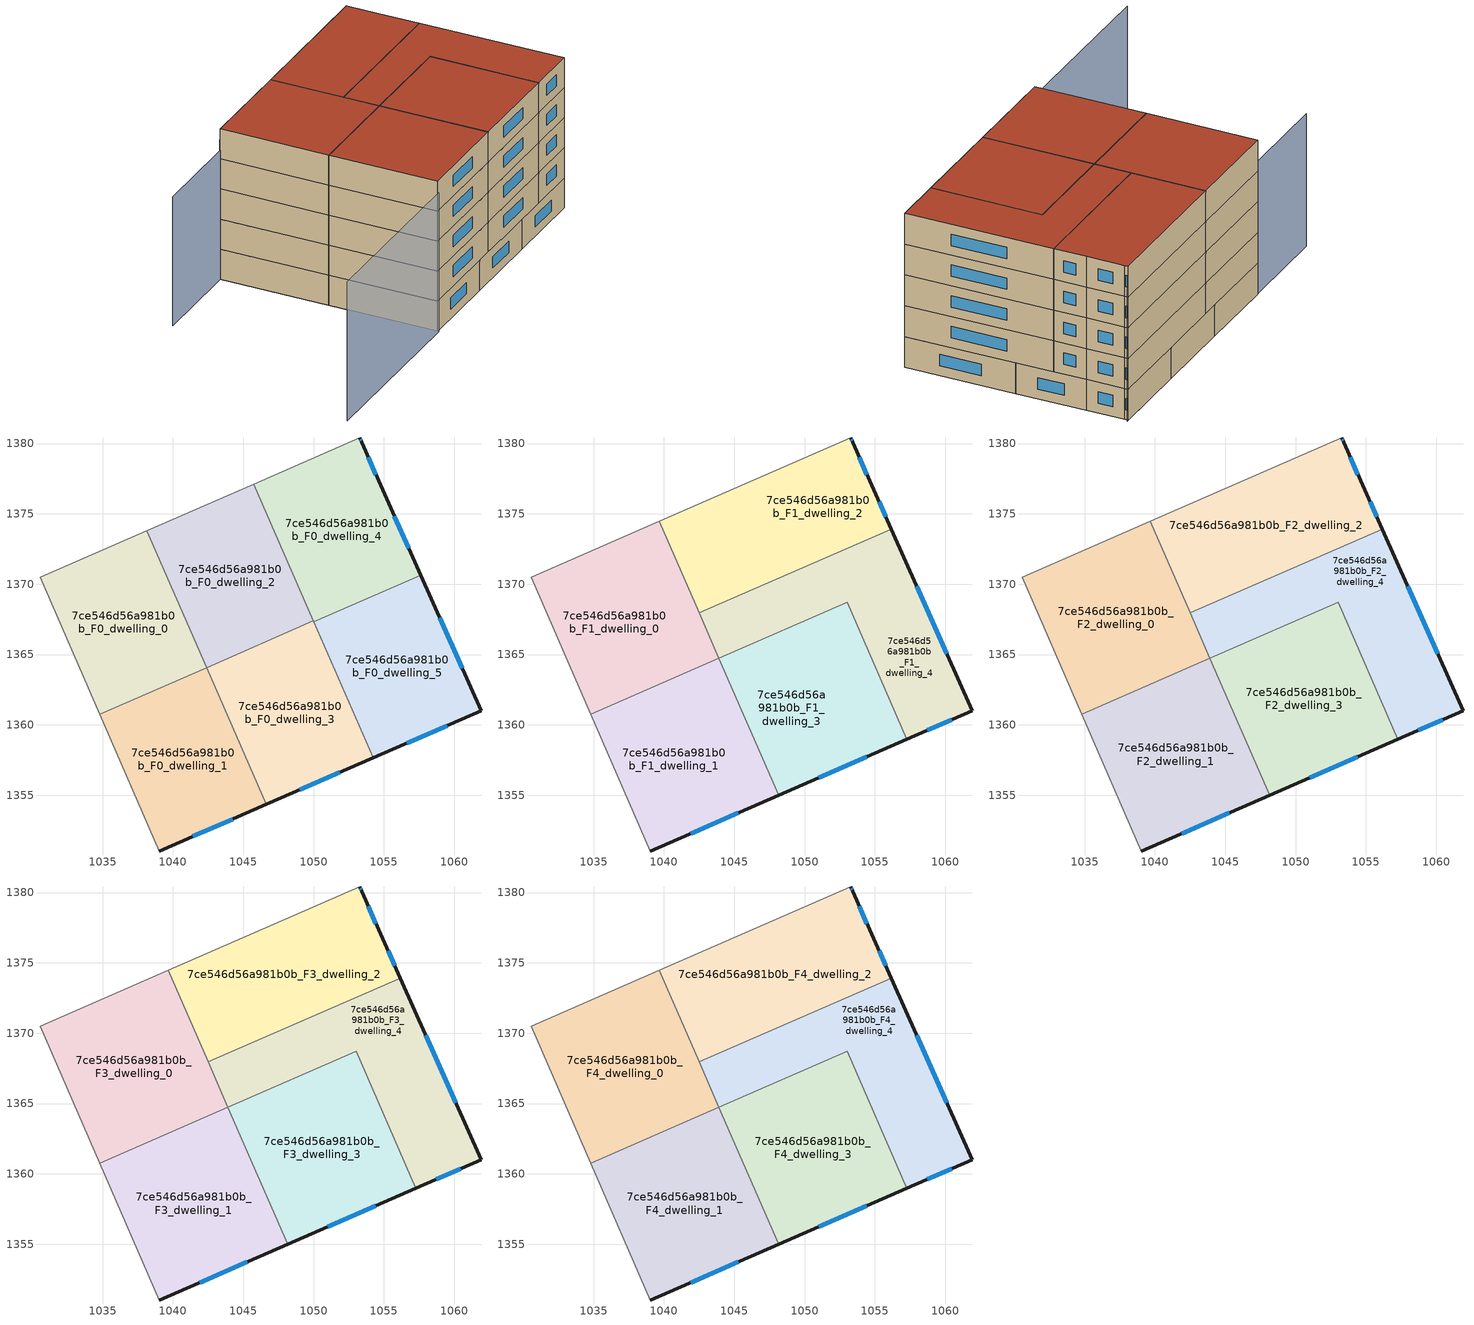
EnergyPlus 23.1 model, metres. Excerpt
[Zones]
7ce546d56a981b0b_F0_dwelling_0
 floor ground (EU_floor_Construction): 1038.15,1373.81 1042.39,1364.07 1034.8,1360.76 1030.55,1370.5 z0
 wall to 7ce546d56a981b0b_F0_dwelling_1 (EU_wall_Construction): 1034.8,1360.76 1042.39,1364.07 z0:3
 wall adiabatic (EU_wall_Construction): 1038.15,1373.81 1030.55,1370.5 1034.8,1360.76 z0:3
 wall to 7ce546d56a981b0b_F0_dwelling_2 (EU_wall_Construction): 1042.39,1364.07 1038.15,1373.81 z0:3
7ce546d56a981b0b_F0_dwelling_1
 floor ground (EU_floor_Construction): 1042.39,1364.07 1046.64,1354.34 1039.04,1351.03 1034.8,1360.76 z0
 wall outside (EU_wall_Construction): 1039.04,1351.03 1046.64,1354.34 z0:3
 wall adiabatic (EU_wall_Construction): 1034.8,1360.76 1039.04,1351.03 z0:3
 wall to 7ce546d56a981b0b_F0_dwelling_3 (EU_wall_Construction): 1046.64,1354.34 1042.39,1364.07 z0:3
 window (EU_Window_Construction): 1041.42,1352.07 1044.26,1353.3 z0.94:2.06
7ce546d56a981b0b_F0_dwelling_2
 floor ground (EU_floor_Construction): 1045.75,1377.12 1049.99,1367.39 1042.39,1364.08 1038.15,1373.81 z0
 wall to 7ce546d56a981b0b_F0_dwelling_3 (EU_wall_Construction): 1042.39,1364.08 1049.99,1367.39 z0:3
 wall adiabatic (EU_wall_Construction): 1045.75,1377.12 1038.15,1373.81 z0:3
 wall to 7ce546d56a981b0b_F0_dwelling_4 (EU_wall_Construction): 1049.99,1367.39 1045.75,1377.12 z0:3
7ce546d56a981b0b_F0_dwelling_3
 floor ground (EU_floor_Construction): 1049.99,1367.39 1054.23,1357.66 1046.64,1354.34 1042.39,1364.08 z0
 wall outside (EU_wall_Construction): 1046.64,1354.34 1054.23,1357.66 z0:3
 wall to 7ce546d56a981b0b_F0_dwelling_5 (EU_wall_Construction): 1054.23,1357.66 1050.01,1367.34 z0:3
 wall to 7ce546d56a981b0b_F0_dwelling_4 (EU_wall_Construction): 1050.01,1367.34 1049.99,1367.39 z0:3
 window (EU_Window_Construction): 1049.02,1355.38 1051.85,1356.62 z0.94:2.06
7ce546d56a981b0b_F0_dwelling_4
 floor ground (EU_floor_Construction): 1053.42,1380.09 1054.9,1376.73 1057.61,1370.65 1050.01,1367.34 1045.75,1377.12 1053.28,1380.4 z0
 wall outside (EU_wall_Construction): 1057.61,1370.65 1054.9,1376.73 1053.42,1380.09 1053.28,1380.4 z0:3
 wall to 7ce546d56a981b0b_F0_dwelling_5 (EU_wall_Construction): 1050.01,1367.34 1057.61,1370.65 z0:3
 wall adiabatic (EU_wall_Construction): 1053.28,1380.4 1045.75,1377.12 z0:3
 window (EU_Window_Construction): 1053.38,1380.19 1053.32,1380.3 / 1054.44,1377.78 1053.89,1379.04 / 1056.76,1372.56 1055.75,1374.83 z0.94:2.06
7ce546d56a981b0b_F0_dwelling_5
 floor ground (EU_floor_Construction): 1057.61,1370.65 1061.9,1361 1054.23,1357.66 1050.01,1367.34 z0
 wall outside (EU_wall_Construction): 1054.23,1357.66 1061.9,1361 1057.61,1370.65 z0:3
 window (EU_Window_Construction): 1060.56,1364.03 1058.95,1367.63 / 1056.64,1358.71 1059.5,1359.95 z0.94:2.06
7ce546d56a981b0b_F1_dwelling_0
 floor to 7ce546d56a981b0b_F0_dwelling_0 (EU_floor_Construction): 1038.15,1373.81 1042.39,1364.07 1034.8,1360.76 1030.55,1370.5 z3
 floor to 7ce546d56a981b0b_F0_dwelling_2 (EU_floor_Construction): 1039.67,1374.47 1043.91,1364.74 1042.39,1364.08 1038.15,1373.81 z3
 wall to 7ce546d56a981b0b_F1_dwelling_1 (EU_wall_Construction): 1034.8,1360.76 1043.91,1364.74 z3:6
 wall adiabatic (EU_wall_Construction): 1039.67,1374.47 1030.55,1370.5 1034.8,1360.76 z3:6
 wall to 7ce546d56a981b0b_F1_dwelling_2 (EU_wall_Construction): 1042.51,1367.96 1039.67,1374.47 z3:6
 wall to 7ce546d56a981b0b_F1_dwelling_4 (EU_wall_Construction): 1043.91,1364.74 1042.51,1367.96 z3:6
7ce546d56a981b0b_F1_dwelling_1
 floor to 7ce546d56a981b0b_F0_dwelling_1 (EU_floor_Construction): 1042.39,1364.07 1046.64,1354.34 1039.04,1351.03 1034.8,1360.76 z3
 floor to 7ce546d56a981b0b_F0_dwelling_3 (EU_floor_Construction): 1043.91,1364.74 1048.16,1355 1046.64,1354.34 1042.39,1364.07 z3
 wall outside (EU_wall_Construction): 1039.04,1351.03 1048.16,1355 z3:6
 wall adiabatic (EU_wall_Construction): 1034.8,1360.76 1039.04,1351.03 z3:6
 wall to 7ce546d56a981b0b_F1_dwelling_3 (EU_wall_Construction): 1048.16,1355 1043.91,1364.74 z3:6
 window (EU_Window_Construction): 1041.9,1352.27 1045.3,1353.76 z3.94:5.06
7ce546d56a981b0b_F1_dwelling_2
 floor to 7ce546d56a981b0b_F0_dwelling_4 (EU_floor_Construction): 1053.42,1380.09 1054.9,1376.73 1056.16,1373.91 1048.59,1370.61 1045.75,1377.12 1053.28,1380.4 z3
 floor to 7ce546d56a981b0b_F0_dwelling_2 (EU_floor_Construction): 1045.75,1377.12 1048.59,1370.61 1042.51,1367.96 1039.67,1374.47 z3
 wall outside (EU_wall_Construction): 1056.16,1373.91 1054.9,1376.73 1053.42,1380.09 1053.28,1380.4 z3:6
 wall to 7ce546d56a981b0b_F1_dwelling_4 (EU_wall_Construction): 1042.51,1367.96 1056.16,1373.91 z3:6
 wall adiabatic (EU_wall_Construction): 1053.28,1380.4 1039.67,1374.47 z3:6
 window (EU_Window_Construction): 1053.38,1380.19 1053.32,1380.3 / 1054.44,1377.78 1053.89,1379.04 / 1055.76,1374.79 1055.3,1375.85 z3.94:5.06
7ce546d56a981b0b_F1_dwelling_3
 floor to 7ce546d56a981b0b_F0_dwelling_3 (EU_floor_Construction): 1049.99,1367.39 1054.23,1357.66 1048.16,1355 1043.91,1364.74 z3
 floor to 7ce546d56a981b0b_F0_dwelling_5 (EU_floor_Construction): 1053.05,1368.67 1057.27,1358.98 1054.23,1357.66 1050.01,1367.34 z3
 floor to 7ce546d56a981b0b_F0_dwelling_4 (EU_floor_Construction): 1053.03,1368.71 1053.05,1368.67 1050.01,1367.34 1049.99,1367.39 z3
 wall outside (EU_wall_Construction): 1048.16,1355 1057.27,1358.98 z3:6
 wall to 7ce546d56a981b0b_F1_dwelling_4 (EU_wall_Construction): 1057.27,1358.98 1053.03,1368.71 1043.91,1364.74 z3:6
 window (EU_Window_Construction): 1051.01,1356.25 1054.41,1357.74 z3.94:5.06
7ce546d56a981b0b_F1_dwelling_4
 floor to 7ce546d56a981b0b_F0_dwelling_4 (EU_floor_Construction): 1056.16,1373.91 1057.61,1370.65 1053.05,1368.67 1053.03,1368.71 1049.99,1367.39 1048.59,1370.61 z3
 floor to 7ce546d56a981b0b_F0_dwelling_5 (EU_floor_Construction): 1057.61,1370.65 1061.9,1361 1057.27,1358.98 1053.05,1368.67 z3
 floor to 7ce546d56a981b0b_F0_dwelling_2 (EU_floor_Construction): 1048.59,1370.61 1049.99,1367.39 1043.91,1364.74 1042.51,1367.96 z3
 wall outside (EU_wall_Construction): 1057.27,1358.98 1061.9,1361 1056.16,1373.91 z3:6
 window (EU_Window_Construction): 1060.1,1365.05 1057.96,1369.86 / 1058.72,1359.62 1060.45,1360.37 z3.94:5.06
7ce546d56a981b0b_F2_dwelling_0
 floor to 7ce546d56a981b0b_F1_dwelling_0 (EU_floor_Construction): 1039.67,1374.47 1043.91,1364.74 1034.8,1360.76 1030.55,1370.5 z6
 wall to 7ce546d56a981b0b_F2_dwelling_1 (EU_wall_Construction): 1034.8,1360.76 1043.91,1364.74 z6:9
 wall adiabatic (EU_wall_Construction): 1039.67,1374.47 1030.55,1370.5 1034.8,1360.76 z6:9
 wall to 7ce546d56a981b0b_F2_dwelling_2 (EU_wall_Construction): 1042.51,1367.96 1039.67,1374.47 z6:9
 wall to 7ce546d56a981b0b_F2_dwelling_4 (EU_wall_Construction): 1043.91,1364.74 1042.51,1367.96 z6:9
7ce546d56a981b0b_F2_dwelling_1
 floor to 7ce546d56a981b0b_F1_dwelling_1 (EU_floor_Construction): 1043.91,1364.74 1048.16,1355 1039.04,1351.03 1034.8,1360.76 z6
 wall outside (EU_wall_Construction): 1039.04,1351.03 1048.16,1355 z6:9
 wall adiabatic (EU_wall_Construction): 1034.8,1360.76 1039.04,1351.03 z6:9
 wall to 7ce546d56a981b0b_F2_dwelling_3 (EU_wall_Construction): 1048.16,1355 1043.91,1364.74 z6:9
 window (EU_Window_Construction): 1041.9,1352.27 1045.3,1353.76 z6.94:8.06
7ce546d56a981b0b_F2_dwelling_2
 floor to 7ce546d56a981b0b_F1_dwelling_2 (EU_floor_Construction): 1053.42,1380.09 1054.9,1376.73 1056.16,1373.91 1042.51,1367.96 1039.67,1374.47 1053.28,1380.4 z6
 wall outside (EU_wall_Construction): 1056.16,1373.91 1054.9,1376.73 1053.42,1380.09 1053.28,1380.4 z6:9
 wall to 7ce546d56a981b0b_F2_dwelling_4 (EU_wall_Construction): 1042.51,1367.96 1056.16,1373.91 z6:9
 wall adiabatic (EU_wall_Construction): 1053.28,1380.4 1039.67,1374.47 z6:9
 window (EU_Window_Construction): 1053.38,1380.19 1053.32,1380.3 / 1054.44,1377.78 1053.89,1379.04 / 1055.76,1374.79 1055.3,1375.85 z6.94:8.06
7ce546d56a981b0b_F2_dwelling_3
 floor to 7ce546d56a981b0b_F1_dwelling_3 (EU_floor_Construction): 1053.03,1368.71 1057.27,1358.98 1048.16,1355 1043.91,1364.74 z6
 wall outside (EU_wall_Construction): 1048.16,1355 1057.27,1358.98 z6:9
 wall to 7ce546d56a981b0b_F2_dwelling_4 (EU_wall_Construction): 1057.27,1358.98 1053.03,1368.71 1043.91,1364.74 z6:9
 window (EU_Window_Construction): 1051.01,1356.25 1054.41,1357.74 z6.94:8.06
7ce546d56a981b0b_F2_dwelling_4
 floor to 7ce546d56a981b0b_F1_dwelling_4 (EU_floor_Construction): 1056.16,1373.91 1061.9,1361 1057.27,1358.98 1053.03,1368.71 1043.91,1364.74 1042.51,1367.96 z6
 wall outside (EU_wall_Construction): 1057.27,1358.98 1061.9,1361 1056.16,1373.91 z6:9
 window (EU_Window_Construction): 1060.1,1365.05 1057.96,1369.86 / 1058.72,1359.62 1060.45,1360.37 z6.94:8.06
7ce546d56a981b0b_F3_dwelling_0
 floor to 7ce546d56a981b0b_F2_dwelling_0 (EU_floor_Construction): 1039.67,1374.47 1043.91,1364.74 1034.8,1360.76 1030.55,1370.5 z9
 wall to 7ce546d56a981b0b_F3_dwelling_1 (EU_wall_Construction): 1034.8,1360.76 1043.91,1364.74 z9:12
 wall adiabatic (EU_wall_Construction): 1039.67,1374.47 1030.55,1370.5 1034.8,1360.76 z9:12
 wall to 7ce546d56a981b0b_F3_dwelling_2 (EU_wall_Construction): 1042.51,1367.96 1039.67,1374.47 z9:12
 wall to 7ce546d56a981b0b_F3_dwelling_4 (EU_wall_Construction): 1043.91,1364.74 1042.51,1367.96 z9:12
7ce546d56a981b0b_F3_dwelling_1
 floor to 7ce546d56a981b0b_F2_dwelling_1 (EU_floor_Construction): 1043.91,1364.74 1048.16,1355 1039.04,1351.03 1034.8,1360.76 z9
 wall outside (EU_wall_Construction): 1039.04,1351.03 1048.16,1355 z9:12
 wall adiabatic (EU_wall_Construction): 1034.8,1360.76 1039.04,1351.03 z9:12
 wall to 7ce546d56a981b0b_F3_dwelling_3 (EU_wall_Construction): 1048.16,1355 1043.91,1364.74 z9:12
 window (EU_Window_Construction): 1041.9,1352.27 1045.3,1353.76 z9.94:11.06
7ce546d56a981b0b_F3_dwelling_2
 floor to 7ce546d56a981b0b_F2_dwelling_2 (EU_floor_Construction): 1053.42,1380.09 1054.9,1376.73 1056.16,1373.91 1042.51,1367.96 1039.67,1374.47 1053.28,1380.4 z9
 wall outside (EU_wall_Construction): 1056.16,1373.91 1054.9,1376.73 1053.42,1380.09 1053.28,1380.4 z9:12
 wall to 7ce546d56a981b0b_F3_dwelling_4 (EU_wall_Construction): 1042.51,1367.96 1056.16,1373.91 z9:12
 wall adiabatic (EU_wall_Construction): 1053.28,1380.4 1039.67,1374.47 z9:12
 window (EU_Window_Construction): 1053.38,1380.19 1053.32,1380.3 / 1054.44,1377.78 1053.89,1379.04 / 1055.76,1374.79 1055.3,1375.85 z9.94:11.06
7ce546d56a981b0b_F3_dwelling_3
 floor to 7ce546d56a981b0b_F2_dwelling_3 (EU_floor_Construction): 1053.03,1368.71 1057.27,1358.98 1048.16,1355 1043.91,1364.74 z9
 wall outside (EU_wall_Construction): 1048.16,1355 1057.27,1358.98 z9:12
 wall to 7ce546d56a981b0b_F3_dwelling_4 (EU_wall_Construction): 1057.27,1358.98 1053.03,1368.71 1043.91,1364.74 z9:12
 window (EU_Window_Construction): 1051.01,1356.25 1054.41,1357.74 z9.94:11.06
7ce546d56a981b0b_F3_dwelling_4
 floor to 7ce546d56a981b0b_F2_dwelling_4 (EU_floor_Construction): 1056.16,1373.91 1061.9,1361 1057.27,1358.98 1053.03,1368.71 1043.91,1364.74 1042.51,1367.96 z9
 wall outside (EU_wall_Construction): 1057.27,1358.98 1061.9,1361 1056.16,1373.91 z9:12
 window (EU_Window_Construction): 1060.1,1365.05 1057.96,1369.86 / 1058.72,1359.62 1060.45,1360.37 z9.94:11.06
7ce546d56a981b0b_F4_dwelling_0
 floor to 7ce546d56a981b0b_F3_dwelling_0 (EU_floor_Construction): 1039.67,1374.47 1043.91,1364.74 1034.8,1360.76 1030.55,1370.5 z12
 wall to 7ce546d56a981b0b_F4_dwelling_1 (EU_wall_Construction): 1034.8,1360.76 1043.91,1364.74 z12:15
 wall adiabatic (EU_wall_Construction): 1039.67,1374.47 1030.55,1370.5 1034.8,1360.76 z12:15
 wall to 7ce546d56a981b0b_F4_dwelling_2 (EU_wall_Construction): 1042.51,1367.96 1039.67,1374.47 z12:15
 wall to 7ce546d56a981b0b_F4_dwelling_4 (EU_wall_Construction): 1043.91,1364.74 1042.51,1367.96 z12:15
 roof outside (EU_roof_Construction): 1043.91,1364.74 1039.67,1374.47 1030.55,1370.5 1034.8,1360.76 z15
7ce546d56a981b0b_F4_dwelling_1
 floor to 7ce546d56a981b0b_F3_dwelling_1 (EU_floor_Construction): 1043.91,1364.74 1048.16,1355 1039.04,1351.03 1034.8,1360.76 z12
 wall outside (EU_wall_Construction): 1039.04,1351.03 1048.16,1355 z12:15
 wall adiabatic (EU_wall_Construction): 1034.8,1360.76 1039.04,1351.03 z12:15
 wall to 7ce546d56a981b0b_F4_dwelling_3 (EU_wall_Construction): 1048.16,1355 1043.91,1364.74 z12:15
 window (EU_Window_Construction): 1041.9,1352.27 1045.3,1353.76 z12.94:14.06
 roof outside (EU_roof_Construction): 1048.16,1355 1043.91,1364.74 1034.8,1360.76 1039.04,1351.03 z15
7ce546d56a981b0b_F4_dwelling_2
 floor to 7ce546d56a981b0b_F3_dwelling_2 (EU_floor_Construction): 1053.42,1380.09 1054.9,1376.73 1056.16,1373.91 1042.51,1367.96 1039.67,1374.47 1053.28,1380.4 z12
 wall outside (EU_wall_Construction): 1056.16,1373.91 1054.9,1376.73 1053.42,1380.09 1053.28,1380.4 z12:15
 wall to 7ce546d56a981b0b_F4_dwelling_4 (EU_wall_Construction): 1042.51,1367.96 1056.16,1373.91 z12:15
 wall adiabatic (EU_wall_Construction): 1053.28,1380.4 1039.67,1374.47 z12:15
 window (EU_Window_Construction): 1053.38,1380.19 1053.32,1380.3 / 1054.44,1377.78 1053.89,1379.04 / 1055.76,1374.79 1055.3,1375.85 z12.94:14.06
 roof outside (EU_roof_Construction): 1056.16,1373.91 1054.9,1376.73 1053.42,1380.09 1053.28,1380.4 1039.67,1374.47 1042.51,1367.96 z15
7ce546d56a981b0b_F4_dwelling_3
 floor to 7ce546d56a981b0b_F3_dwelling_3 (EU_floor_Construction): 1053.03,1368.71 1057.27,1358.98 1048.16,1355 1043.91,1364.74 z12
 wall outside (EU_wall_Construction): 1048.16,1355 1057.27,1358.98 z12:15
 wall to 7ce546d56a981b0b_F4_dwelling_4 (EU_wall_Construction): 1057.27,1358.98 1053.03,1368.71 1043.91,1364.74 z12:15
 window (EU_Window_Construction): 1051.01,1356.25 1054.41,1357.74 z12.94:14.06
 roof outside (EU_roof_Construction): 1057.27,1358.98 1053.03,1368.71 1043.91,1364.74 1048.16,1355 z15
7ce546d56a981b0b_F4_dwelling_4
 floor to 7ce546d56a981b0b_F3_dwelling_4 (EU_floor_Construction): 1056.16,1373.91 1061.9,1361 1057.27,1358.98 1053.03,1368.71 1043.91,1364.74 1042.51,1367.96 z12
 wall outside (EU_wall_Construction): 1057.27,1358.98 1061.9,1361 1056.16,1373.91 z12:15
 window (EU_Window_Construction): 1060.1,1365.05 1057.96,1369.86 / 1058.72,1359.62 1060.45,1360.37 z12.94:14.06
 roof outside (EU_roof_Construction): 1061.9,1361 1056.16,1373.91 1042.51,1367.96 1043.91,1364.74 1053.03,1368.71 1057.27,1358.98 z15
shading: 1030.55,1370.5 1039.1,1350.9 / 1039.1,1350.9 1022.61,1343.71 z0:13.9; 1053.43,1380.47 1021.94,1366.69 z0:12.9
[Building]
EU S2 Campaign: North Axis=0; Terrain=City; Solar Distribution=FullExterior
[Site:Location]
Vienna: Latitude=48; Longitude=16.5; Time Zone=1; Elevation=183
[SizingPeriod:WeatherFileDays]
AnnualSizingPeriod: Begin Month=1; Begin Day of Month=1; End Month=12; End Day of Month=31; Day of Week for Start Day=Monday; Use Weather File Daylight Saving Period=No; Use Weather File Rain and Snow Indicators=No
[MATERIAL]
EU_InternalMass_Material: Roughness=MediumRough; Thickness=0.1; Conductivity=1; Density=1800; Specific Heat=900; Thermal Absorptance=0.9; Solar Absorptance=0.7; Visible Absorptance=0.7
[MATERIAL:NOMASS] Roughness=MediumRough; Thermal Absorptance=0.9; Solar Absorptance=0.7; Visible Absorptance=0.7
Name | Thermal Resistance
EU_wall_NoMass | 0.914258
EU_roof_NoMass | 0.954009
EU_floor_NoMass | 1.09711
[WINDOWMATERIAL:SIMPLEGLAZINGSYSTEM]
EU_Window_SimpleGlazing: UFactor=2.09642; Solar Heat Gain Coefficient=0.65; Visible Transmittance=0.65
[CONSTRUCTION]
EU_wall_Construction: EU_wall_NoMass
EU_roof_Construction: EU_roof_NoMass
EU_floor_Construction: EU_floor_NoMass
EU_Window_Construction: EU_Window_SimpleGlazing
EU_InternalMass_Construction: EU_InternalMass_Material
[ZONE] Type=1; Multiplier=1; Ceiling Height=autocalculate; Floor Area=autocalculate; Part of Total Floor Area=Yes
Name | Volume
7ce546d56a981b0b_F0_dwelling_0 | 264.001
7ce546d56a981b0b_F1_dwelling_0; 7ce546d56a981b0b_F2_dwelling_0; 7ce546d56a981b0b_F3_dwelling_0; 7ce546d56a981b0b_F4_dwelling_0 | 316.789
7ce546d56a981b0b_F0_dwelling_1 | 263.98
7ce546d56a981b0b_F1_dwelling_1; 7ce546d56a981b0b_F2_dwelling_1; 7ce546d56a981b0b_F3_dwelling_1; 7ce546d56a981b0b_F4_dwelling_1 | 316.759
7ce546d56a981b0b_F0_dwelling_2 | 263.966
7ce546d56a981b0b_F1_dwelling_2; 7ce546d56a981b0b_F2_dwelling_2; 7ce546d56a981b0b_F3_dwelling_2; 7ce546d56a981b0b_F4_dwelling_2 | 316.786
7ce546d56a981b0b_F0_dwelling_3 | 263.972
7ce546d56a981b0b_F1_dwelling_3; 7ce546d56a981b0b_F2_dwelling_3; 7ce546d56a981b0b_F3_dwelling_3; 7ce546d56a981b0b_F4_dwelling_3 | 316.764
7ce546d56a981b0b_F0_dwelling_4 | 263.968
7ce546d56a981b0b_F1_dwelling_4; 7ce546d56a981b0b_F2_dwelling_4; 7ce546d56a981b0b_F3_dwelling_4; 7ce546d56a981b0b_F4_dwelling_4 | 316.805
7ce546d56a981b0b_F0_dwelling_5 | 263.984
[INTERNALMASS] Construction=EU_InternalMass_Construction
Name | Zone or ZoneList | Surface Area
7ce546d56a981b0b_F0_dwelling_0_EU_InternalMass | 7ce546d56a981b0b_F0_dwelling_0 | 87.9994
7ce546d56a981b0b_F0_dwelling_1_EU_InternalMass | 7ce546d56a981b0b_F0_dwelling_1 | 87.9925
7ce546d56a981b0b_F0_dwelling_2_EU_InternalMass | 7ce546d56a981b0b_F0_dwelling_2 | 87.9874
7ce546d56a981b0b_F0_dwelling_3_EU_InternalMass | 7ce546d56a981b0b_F0_dwelling_3 | 87.9886
7ce546d56a981b0b_F0_dwelling_4_EU_InternalMass | 7ce546d56a981b0b_F0_dwelling_4 | 87.9891
7ce546d56a981b0b_F0_dwelling_5_EU_InternalMass | 7ce546d56a981b0b_F0_dwelling_5 | 87.9939
7ce546d56a981b0b_F1_dwelling_0_EU_InternalMass | 7ce546d56a981b0b_F1_dwelling_0 | 105.596
7ce546d56a981b0b_F1_dwelling_1_EU_InternalMass | 7ce546d56a981b0b_F1_dwelling_1 | 105.586
7ce546d56a981b0b_F1_dwelling_2_EU_InternalMass | 7ce546d56a981b0b_F1_dwelling_2 | 105.599
7ce546d56a981b0b_F1_dwelling_3_EU_InternalMass | 7ce546d56a981b0b_F1_dwelling_3 | 105.588
7ce546d56a981b0b_F1_dwelling_4_EU_InternalMass | 7ce546d56a981b0b_F1_dwelling_4 | 105.602
7ce546d56a981b0b_F2_dwelling_0_EU_InternalMass | 7ce546d56a981b0b_F2_dwelling_0 | 105.596
7ce546d56a981b0b_F2_dwelling_1_EU_InternalMass | 7ce546d56a981b0b_F2_dwelling_1 | 105.586
7ce546d56a981b0b_F2_dwelling_2_EU_InternalMass | 7ce546d56a981b0b_F2_dwelling_2 | 105.599
7ce546d56a981b0b_F2_dwelling_3_EU_InternalMass | 7ce546d56a981b0b_F2_dwelling_3 | 105.588
7ce546d56a981b0b_F2_dwelling_4_EU_InternalMass | 7ce546d56a981b0b_F2_dwelling_4 | 105.602
7ce546d56a981b0b_F3_dwelling_0_EU_InternalMass | 7ce546d56a981b0b_F3_dwelling_0 | 105.596
7ce546d56a981b0b_F3_dwelling_1_EU_InternalMass | 7ce546d56a981b0b_F3_dwelling_1 | 105.586
7ce546d56a981b0b_F3_dwelling_2_EU_InternalMass | 7ce546d56a981b0b_F3_dwelling_2 | 105.599
7ce546d56a981b0b_F3_dwelling_3_EU_InternalMass | 7ce546d56a981b0b_F3_dwelling_3 | 105.588
7ce546d56a981b0b_F3_dwelling_4_EU_InternalMass | 7ce546d56a981b0b_F3_dwelling_4 | 105.602
7ce546d56a981b0b_F4_dwelling_0_EU_InternalMass | 7ce546d56a981b0b_F4_dwelling_0 | 105.596
7ce546d56a981b0b_F4_dwelling_1_EU_InternalMass | 7ce546d56a981b0b_F4_dwelling_1 | 105.586
7ce546d56a981b0b_F4_dwelling_2_EU_InternalMass | 7ce546d56a981b0b_F4_dwelling_2 | 105.599
7ce546d56a981b0b_F4_dwelling_3_EU_InternalMass | 7ce546d56a981b0b_F4_dwelling_3 | 105.588
7ce546d56a981b0b_F4_dwelling_4_EU_InternalMass | 7ce546d56a981b0b_F4_dwelling_4 | 105.602
[OTHEREQUIPMENT] Fuel Type=Electricity; Design Level Calculation Method=Watts/Area; Power per Zone Floor Area=1; Fraction Latent=0; Fraction Radiant=0; Fraction Lost=0; Carbon Dioxide Generation Rate=0; EndUse Subcategory=EU_Step8_InternalGains
Name | Zone or ZoneList or Space or SpaceList | Schedule
EU_Step8_InternalGain_7ce546d56a981b0b_F0_dwelling_0_f000 | 7ce546d56a981b0b_F0_dwelling_0 | EU_Step8_GainSchedule_7ce546d56a981b0b_F0_dwelling_0_f000
EU_Step8_InternalGain_7ce546d56a981b0b_F0_dwelling_1_f000 | 7ce546d56a981b0b_F0_dwelling_1 | EU_Step8_GainSchedule_7ce546d56a981b0b_F0_dwelling_1_f000
EU_Step8_InternalGain_7ce546d56a981b0b_F0_dwelling_2_f000 | 7ce546d56a981b0b_F0_dwelling_2 | EU_Step8_GainSchedule_7ce546d56a981b0b_F0_dwelling_2_f000
EU_Step8_InternalGain_7ce546d56a981b0b_F0_dwelling_3_f000 | 7ce546d56a981b0b_F0_dwelling_3 | EU_Step8_GainSchedule_7ce546d56a981b0b_F0_dwelling_3_f000
EU_Step8_InternalGain_7ce546d56a981b0b_F0_dwelling_4_f000 | 7ce546d56a981b0b_F0_dwelling_4 | EU_Step8_GainSchedule_7ce546d56a981b0b_F0_dwelling_4_f000
EU_Step8_InternalGain_7ce546d56a981b0b_F0_dwelling_5_f000 | 7ce546d56a981b0b_F0_dwelling_5 | EU_Step8_GainSchedule_7ce546d56a981b0b_F0_dwelling_5_f000
EU_Step8_InternalGain_7ce546d56a981b0b_F1_dwelling_0_f000 | 7ce546d56a981b0b_F1_dwelling_0 | EU_Step8_GainSchedule_7ce546d56a981b0b_F1_dwelling_0_f000
EU_Step8_InternalGain_7ce546d56a981b0b_F1_dwelling_1_f000 | 7ce546d56a981b0b_F1_dwelling_1 | EU_Step8_GainSchedule_7ce546d56a981b0b_F1_dwelling_1_f000
EU_Step8_InternalGain_7ce546d56a981b0b_F1_dwelling_2_f000 | 7ce546d56a981b0b_F1_dwelling_2 | EU_Step8_GainSchedule_7ce546d56a981b0b_F1_dwelling_2_f000
EU_Step8_InternalGain_7ce546d56a981b0b_F1_dwelling_3_f000 | 7ce546d56a981b0b_F1_dwelling_3 | EU_Step8_GainSchedule_7ce546d56a981b0b_F1_dwelling_3_f000
EU_Step8_InternalGain_7ce546d56a981b0b_F1_dwelling_4_f000 | 7ce546d56a981b0b_F1_dwelling_4 | EU_Step8_GainSchedule_7ce546d56a981b0b_F1_dwelling_4_f000
EU_Step8_InternalGain_7ce546d56a981b0b_F2_dwelling_0_f000 | 7ce546d56a981b0b_F2_dwelling_0 | EU_Step8_GainSchedule_7ce546d56a981b0b_F2_dwelling_0_f000
EU_Step8_InternalGain_7ce546d56a981b0b_F2_dwelling_1_f000 | 7ce546d56a981b0b_F2_dwelling_1 | EU_Step8_GainSchedule_7ce546d56a981b0b_F2_dwelling_1_f000
EU_Step8_InternalGain_7ce546d56a981b0b_F2_dwelling_2_f000 | 7ce546d56a981b0b_F2_dwelling_2 | EU_Step8_GainSchedule_7ce546d56a981b0b_F2_dwelling_2_f000
EU_Step8_InternalGain_7ce546d56a981b0b_F2_dwelling_3_f000 | 7ce546d56a981b0b_F2_dwelling_3 | EU_Step8_GainSchedule_7ce546d56a981b0b_F2_dwelling_3_f000
EU_Step8_InternalGain_7ce546d56a981b0b_F2_dwelling_4_f000 | 7ce546d56a981b0b_F2_dwelling_4 | EU_Step8_GainSchedule_7ce546d56a981b0b_F2_dwelling_4_f000
EU_Step8_InternalGain_7ce546d56a981b0b_F3_dwelling_0_f000 | 7ce546d56a981b0b_F3_dwelling_0 | EU_Step8_GainSchedule_7ce546d56a981b0b_F3_dwelling_0_f000
EU_Step8_InternalGain_7ce546d56a981b0b_F3_dwelling_1_f000 | 7ce546d56a981b0b_F3_dwelling_1 | EU_Step8_GainSchedule_7ce546d56a981b0b_F3_dwelling_1_f000
EU_Step8_InternalGain_7ce546d56a981b0b_F3_dwelling_2_f000 | 7ce546d56a981b0b_F3_dwelling_2 | EU_Step8_GainSchedule_7ce546d56a981b0b_F3_dwelling_2_f000
EU_Step8_InternalGain_7ce546d56a981b0b_F3_dwelling_3_f000 | 7ce546d56a981b0b_F3_dwelling_3 | EU_Step8_GainSchedule_7ce546d56a981b0b_F3_dwelling_3_f000
EU_Step8_InternalGain_7ce546d56a981b0b_F3_dwelling_4_f000 | 7ce546d56a981b0b_F3_dwelling_4 | EU_Step8_GainSchedule_7ce546d56a981b0b_F3_dwelling_4_f000
EU_Step8_InternalGain_7ce546d56a981b0b_F4_dwelling_0_f000 | 7ce546d56a981b0b_F4_dwelling_0 | EU_Step8_GainSchedule_7ce546d56a981b0b_F4_dwelling_0_f000
EU_Step8_InternalGain_7ce546d56a981b0b_F4_dwelling_1_f000 | 7ce546d56a981b0b_F4_dwelling_1 | EU_Step8_GainSchedule_7ce546d56a981b0b_F4_dwelling_1_f000
EU_Step8_InternalGain_7ce546d56a981b0b_F4_dwelling_2_f000 | 7ce546d56a981b0b_F4_dwelling_2 | EU_Step8_GainSchedule_7ce546d56a981b0b_F4_dwelling_2_f000
EU_Step8_InternalGain_7ce546d56a981b0b_F4_dwelling_3_f000 | 7ce546d56a981b0b_F4_dwelling_3 | EU_Step8_GainSchedule_7ce546d56a981b0b_F4_dwelling_3_f000
EU_Step8_InternalGain_7ce546d56a981b0b_F4_dwelling_4_f000 | 7ce546d56a981b0b_F4_dwelling_4 | EU_Step8_GainSchedule_7ce546d56a981b0b_F4_dwelling_4_f000
[ZONEVENTILATION:DESIGNFLOWRATE] Schedule=EU_AlwaysOn; Design Flow Rate Calculation Method=AirChanges/Hour; Air Changes per Hour=0.546891; Ventilation Type=Natural; Fan Pressure Rise=0; Fan Total Efficiency=1; Constant Term Coefficient=1; Temperature Term Coefficient=0; Velocity Term Coefficient=0; Velocity Squared Term Coefficient=0; Minimum Indoor Temperature=-100; Maximum Indoor Temperature=100; Delta Temperature=-100; Minimum Outdoor Temperature=-100; Maximum Outdoor Temperature=100; Maximum Wind Speed=40
Name | Zone or ZoneList or Space or SpaceList
EU_ConstantAir_7ce546d56a981b0b_F0_dwelling_0 | 7ce546d56a981b0b_F0_dwelling_0
EU_ConstantAir_7ce546d56a981b0b_F0_dwelling_1 | 7ce546d56a981b0b_F0_dwelling_1
EU_ConstantAir_7ce546d56a981b0b_F0_dwelling_2 | 7ce546d56a981b0b_F0_dwelling_2
EU_ConstantAir_7ce546d56a981b0b_F0_dwelling_3 | 7ce546d56a981b0b_F0_dwelling_3
EU_ConstantAir_7ce546d56a981b0b_F0_dwelling_4 | 7ce546d56a981b0b_F0_dwelling_4
EU_ConstantAir_7ce546d56a981b0b_F0_dwelling_5 | 7ce546d56a981b0b_F0_dwelling_5
EU_ConstantAir_7ce546d56a981b0b_F1_dwelling_0 | 7ce546d56a981b0b_F1_dwelling_0
EU_ConstantAir_7ce546d56a981b0b_F1_dwelling_1 | 7ce546d56a981b0b_F1_dwelling_1
EU_ConstantAir_7ce546d56a981b0b_F1_dwelling_2 | 7ce546d56a981b0b_F1_dwelling_2
EU_ConstantAir_7ce546d56a981b0b_F1_dwelling_3 | 7ce546d56a981b0b_F1_dwelling_3
EU_ConstantAir_7ce546d56a981b0b_F1_dwelling_4 | 7ce546d56a981b0b_F1_dwelling_4
EU_ConstantAir_7ce546d56a981b0b_F2_dwelling_0 | 7ce546d56a981b0b_F2_dwelling_0
EU_ConstantAir_7ce546d56a981b0b_F2_dwelling_1 | 7ce546d56a981b0b_F2_dwelling_1
EU_ConstantAir_7ce546d56a981b0b_F2_dwelling_2 | 7ce546d56a981b0b_F2_dwelling_2
EU_ConstantAir_7ce546d56a981b0b_F2_dwelling_3 | 7ce546d56a981b0b_F2_dwelling_3
EU_ConstantAir_7ce546d56a981b0b_F2_dwelling_4 | 7ce546d56a981b0b_F2_dwelling_4
EU_ConstantAir_7ce546d56a981b0b_F3_dwelling_0 | 7ce546d56a981b0b_F3_dwelling_0
EU_ConstantAir_7ce546d56a981b0b_F3_dwelling_1 | 7ce546d56a981b0b_F3_dwelling_1
EU_ConstantAir_7ce546d56a981b0b_F3_dwelling_2 | 7ce546d56a981b0b_F3_dwelling_2
EU_ConstantAir_7ce546d56a981b0b_F3_dwelling_3 | 7ce546d56a981b0b_F3_dwelling_3
EU_ConstantAir_7ce546d56a981b0b_F3_dwelling_4 | 7ce546d56a981b0b_F3_dwelling_4
EU_ConstantAir_7ce546d56a981b0b_F4_dwelling_0 | 7ce546d56a981b0b_F4_dwelling_0
EU_ConstantAir_7ce546d56a981b0b_F4_dwelling_1 | 7ce546d56a981b0b_F4_dwelling_1
EU_ConstantAir_7ce546d56a981b0b_F4_dwelling_2 | 7ce546d56a981b0b_F4_dwelling_2
EU_ConstantAir_7ce546d56a981b0b_F4_dwelling_3 | 7ce546d56a981b0b_F4_dwelling_3
EU_ConstantAir_7ce546d56a981b0b_F4_dwelling_4 | 7ce546d56a981b0b_F4_dwelling_4
[HVACTEMPLATE:THERMOSTAT] Constant Heating Setpoint=20; Constant Cooling Setpoint=50
EU_HeatOnly_7ce546d56a981b0b_F0_dwelling_0; EU_HeatOnly_7ce546d56a981b0b_F0_dwelling_1; EU_HeatOnly_7ce546d56a981b0b_F0_dwelling_2; EU_HeatOnly_7ce546d56a981b0b_F0_dwelling_3; EU_HeatOnly_7ce546d56a981b0b_F0_dwelling_4; EU_HeatOnly_7ce546d56a981b0b_F0_dwelling_5; EU_HeatOnly_7ce546d56a981b0b_F1_dwelling_0; EU_HeatOnly_7ce546d56a981b0b_F1_dwelling_1; EU_HeatOnly_7ce546d56a981b0b_F1_dwelling_2; EU_HeatOnly_7ce546d56a981b0b_F1_dwelling_3; EU_HeatOnly_7ce546d56a981b0b_F1_dwelling_4; EU_HeatOnly_7ce546d56a981b0b_F2_dwelling_0; EU_HeatOnly_7ce546d56a981b0b_F2_dwelling_1; EU_HeatOnly_7ce546d56a981b0b_F2_dwelling_2; EU_HeatOnly_7ce546d56a981b0b_F2_dwelling_3; EU_HeatOnly_7ce546d56a981b0b_F2_dwelling_4; EU_HeatOnly_7ce546d56a981b0b_F3_dwelling_0; EU_HeatOnly_7ce546d56a981b0b_F3_dwelling_1; EU_HeatOnly_7ce546d56a981b0b_F3_dwelling_2; EU_HeatOnly_7ce546d56a981b0b_F3_dwelling_3; EU_HeatOnly_7ce546d56a981b0b_F3_dwelling_4; EU_HeatOnly_7ce546d56a981b0b_F4_dwelling_0; EU_HeatOnly_7ce546d56a981b0b_F4_dwelling_1; EU_HeatOnly_7ce546d56a981b0b_F4_dwelling_2; EU_HeatOnly_7ce546d56a981b0b_F4_dwelling_3; EU_HeatOnly_7ce546d56a981b0b_F4_dwelling_4
[HVACTEMPLATE:ZONE:IDEALLOADSAIRSYSTEM] System Availability Schedule=EU_AlwaysOn; Maximum Heating Supply Air Temperature=50; Minimum Cooling Supply Air Temperature=13; Maximum Heating Supply Air Humidity Ratio=0.0156; Minimum Cooling Supply Air Humidity Ratio=0.0077; Heating Limit=NoLimit; Cooling Limit=NoLimit; Heating Availability Schedule=EU_AlwaysOn; Cooling Availability Schedule=EU_CoolingOff; Dehumidification Control Type=ConstantSensibleHeatRatio; Cooling Sensible Heat Ratio=0.7; Dehumidification Setpoint=60; Humidification Control Type=None; Humidification Setpoint=30; Outdoor Air Method=None; Outdoor Air Flow Rate per Person=0.00944; Outdoor Air Flow Rate per Zone Floor Area=0; Outdoor Air Flow Rate per Zone=0; Demand Controlled Ventilation Type=None; Outdoor Air Economizer Type=NoEconomizer; Heat Recovery Type=None; Sensible Heat Recovery Effectiveness=0.7; Latent Heat Recovery Effectiveness=0.65
Name | Template Thermostat
7ce546d56a981b0b_F0_dwelling_0 | EU_HeatOnly_7ce546d56a981b0b_F0_dwelling_0
7ce546d56a981b0b_F0_dwelling_1 | EU_HeatOnly_7ce546d56a981b0b_F0_dwelling_1
7ce546d56a981b0b_F0_dwelling_2 | EU_HeatOnly_7ce546d56a981b0b_F0_dwelling_2
7ce546d56a981b0b_F0_dwelling_3 | EU_HeatOnly_7ce546d56a981b0b_F0_dwelling_3
7ce546d56a981b0b_F0_dwelling_4 | EU_HeatOnly_7ce546d56a981b0b_F0_dwelling_4
7ce546d56a981b0b_F0_dwelling_5 | EU_HeatOnly_7ce546d56a981b0b_F0_dwelling_5
7ce546d56a981b0b_F1_dwelling_0 | EU_HeatOnly_7ce546d56a981b0b_F1_dwelling_0
7ce546d56a981b0b_F1_dwelling_1 | EU_HeatOnly_7ce546d56a981b0b_F1_dwelling_1
7ce546d56a981b0b_F1_dwelling_2 | EU_HeatOnly_7ce546d56a981b0b_F1_dwelling_2
7ce546d56a981b0b_F1_dwelling_3 | EU_HeatOnly_7ce546d56a981b0b_F1_dwelling_3
7ce546d56a981b0b_F1_dwelling_4 | EU_HeatOnly_7ce546d56a981b0b_F1_dwelling_4
7ce546d56a981b0b_F2_dwelling_0 | EU_HeatOnly_7ce546d56a981b0b_F2_dwelling_0
7ce546d56a981b0b_F2_dwelling_1 | EU_HeatOnly_7ce546d56a981b0b_F2_dwelling_1
7ce546d56a981b0b_F2_dwelling_2 | EU_HeatOnly_7ce546d56a981b0b_F2_dwelling_2
7ce546d56a981b0b_F2_dwelling_3 | EU_HeatOnly_7ce546d56a981b0b_F2_dwelling_3
7ce546d56a981b0b_F2_dwelling_4 | EU_HeatOnly_7ce546d56a981b0b_F2_dwelling_4
7ce546d56a981b0b_F3_dwelling_0 | EU_HeatOnly_7ce546d56a981b0b_F3_dwelling_0
7ce546d56a981b0b_F3_dwelling_1 | EU_HeatOnly_7ce546d56a981b0b_F3_dwelling_1
7ce546d56a981b0b_F3_dwelling_2 | EU_HeatOnly_7ce546d56a981b0b_F3_dwelling_2
7ce546d56a981b0b_F3_dwelling_3 | EU_HeatOnly_7ce546d56a981b0b_F3_dwelling_3
7ce546d56a981b0b_F3_dwelling_4 | EU_HeatOnly_7ce546d56a981b0b_F3_dwelling_4
7ce546d56a981b0b_F4_dwelling_0 | EU_HeatOnly_7ce546d56a981b0b_F4_dwelling_0
7ce546d56a981b0b_F4_dwelling_1 | EU_HeatOnly_7ce546d56a981b0b_F4_dwelling_1
7ce546d56a981b0b_F4_dwelling_2 | EU_HeatOnly_7ce546d56a981b0b_F4_dwelling_2
7ce546d56a981b0b_F4_dwelling_3 | EU_HeatOnly_7ce546d56a981b0b_F4_dwelling_3
7ce546d56a981b0b_F4_dwelling_4 | EU_HeatOnly_7ce546d56a981b0b_F4_dwelling_4
[SIZING:ZONE] Zone Cooling Design Supply Air Temperature Input Method=SupplyAirTemperature; Zone Cooling Design Supply Air Temperature=13; Zone Heating Design Supply Air Temperature Input Method=SupplyAirTemperature; Zone Heating Design Supply Air Temperature=50; Zone Cooling Design Supply Air Humidity Ratio=0.008; Zone Heating Design Supply Air Humidity Ratio=0.008; Cooling Design Air Flow Method=DesignDay; Cooling Design Air Flow Rate=0; Cooling Minimum Air Flow per Zone Floor Area=0.000762; Cooling Minimum Air Flow=0; Cooling Minimum Air Flow Fraction=0.2; Heating Design Air Flow Method=DesignDay; Heating Design Air Flow Rate=0; Heating Maximum Air Flow per Zone Floor Area=0.002032; Heating Maximum Air Flow=0.141576; Heating Maximum Air Flow Fraction=0.3; Account for Dedicated Outdoor Air System=No; Dedicated Outdoor Air System Control Strategy=NeutralSupplyAir; Dedicated Outdoor Air Low Setpoint Temperature for Design=autosize; Dedicated Outdoor Air High Setpoint Temperature for Design=autosize; Zone Load Sizing Method=Sensible Load Only No Latent Load; Zone Latent Cooling Design Supply Air Humidity Ratio Input Method=HumidityRatioDifference; Zone Cooling Design Supply Air Humidity Ratio Difference=0.005; Zone Latent Heating Design Supply Air Humidity Ratio Input Method=HumidityRatioDifference; Zone Humidification Design Supply Air Humidity Ratio Difference=0.005
7ce546d56a981b0b_F0_dwelling_0; 7ce546d56a981b0b_F0_dwelling_1; 7ce546d56a981b0b_F0_dwelling_2; 7ce546d56a981b0b_F0_dwelling_3; 7ce546d56a981b0b_F0_dwelling_4; 7ce546d56a981b0b_F0_dwelling_5; 7ce546d56a981b0b_F1_dwelling_0; 7ce546d56a981b0b_F1_dwelling_1; 7ce546d56a981b0b_F1_dwelling_2; 7ce546d56a981b0b_F1_dwelling_3; 7ce546d56a981b0b_F1_dwelling_4; 7ce546d56a981b0b_F2_dwelling_0; 7ce546d56a981b0b_F2_dwelling_1; 7ce546d56a981b0b_F2_dwelling_2; 7ce546d56a981b0b_F2_dwelling_3; 7ce546d56a981b0b_F2_dwelling_4; 7ce546d56a981b0b_F3_dwelling_0; 7ce546d56a981b0b_F3_dwelling_1; 7ce546d56a981b0b_F3_dwelling_2; 7ce546d56a981b0b_F3_dwelling_3; 7ce546d56a981b0b_F3_dwelling_4; 7ce546d56a981b0b_F4_dwelling_0; 7ce546d56a981b0b_F4_dwelling_1; 7ce546d56a981b0b_F4_dwelling_2; 7ce546d56a981b0b_F4_dwelling_3; 7ce546d56a981b0b_F4_dwelling_4
[SCHEDULE:CONSTANT]
Name | Hourly Value
EU_AlwaysOn | 1
EU_CoolingOff | 0
[SCHEDULE:FILE] Column Number=1; Rows to Skip at Top=0; Number of Hours of Data=8760; Column Separator=Comma; Interpolate to Timestep=No; Minutes per Item=60; Adjust Schedule for Daylight Savings=Yes
Name | File
EU_Step8_GainSchedule_7ce546d56a981b0b_F0_dwelling_0_f000 | ../../schedules/7ce546d56a981b0b/7ce546d56a981b0b_F0_dwelling_0_f000_gain.csv
EU_Step8_GainSchedule_7ce546d56a981b0b_F0_dwelling_1_f000 | ../../schedules/7ce546d56a981b0b/7ce546d56a981b0b_F0_dwelling_1_f000_gain.csv
EU_Step8_GainSchedule_7ce546d56a981b0b_F0_dwelling_2_f000 | ../../schedules/7ce546d56a981b0b/7ce546d56a981b0b_F0_dwelling_2_f000_gain.csv
EU_Step8_GainSchedule_7ce546d56a981b0b_F0_dwelling_3_f000 | ../../schedules/7ce546d56a981b0b/7ce546d56a981b0b_F0_dwelling_3_f000_gain.csv
EU_Step8_GainSchedule_7ce546d56a981b0b_F0_dwelling_4_f000 | ../../schedules/7ce546d56a981b0b/7ce546d56a981b0b_F0_dwelling_4_f000_gain.csv
EU_Step8_GainSchedule_7ce546d56a981b0b_F0_dwelling_5_f000 | ../../schedules/7ce546d56a981b0b/7ce546d56a981b0b_F0_dwelling_5_f000_gain.csv
EU_Step8_GainSchedule_7ce546d56a981b0b_F1_dwelling_0_f000 | ../../schedules/7ce546d56a981b0b/7ce546d56a981b0b_F1_dwelling_0_f000_gain.csv
EU_Step8_GainSchedule_7ce546d56a981b0b_F1_dwelling_1_f000 | ../../schedules/7ce546d56a981b0b/7ce546d56a981b0b_F1_dwelling_1_f000_gain.csv
EU_Step8_GainSchedule_7ce546d56a981b0b_F1_dwelling_2_f000 | ../../schedules/7ce546d56a981b0b/7ce546d56a981b0b_F1_dwelling_2_f000_gain.csv
EU_Step8_GainSchedule_7ce546d56a981b0b_F1_dwelling_3_f000 | ../../schedules/7ce546d56a981b0b/7ce546d56a981b0b_F1_dwelling_3_f000_gain.csv
EU_Step8_GainSchedule_7ce546d56a981b0b_F1_dwelling_4_f000 | ../../schedules/7ce546d56a981b0b/7ce546d56a981b0b_F1_dwelling_4_f000_gain.csv
EU_Step8_GainSchedule_7ce546d56a981b0b_F2_dwelling_0_f000 | ../../schedules/7ce546d56a981b0b/7ce546d56a981b0b_F2_dwelling_0_f000_gain.csv
EU_Step8_GainSchedule_7ce546d56a981b0b_F2_dwelling_1_f000 | ../../schedules/7ce546d56a981b0b/7ce546d56a981b0b_F2_dwelling_1_f000_gain.csv
EU_Step8_GainSchedule_7ce546d56a981b0b_F2_dwelling_2_f000 | ../../schedules/7ce546d56a981b0b/7ce546d56a981b0b_F2_dwelling_2_f000_gain.csv
EU_Step8_GainSchedule_7ce546d56a981b0b_F2_dwelling_3_f000 | ../../schedules/7ce546d56a981b0b/7ce546d56a981b0b_F2_dwelling_3_f000_gain.csv
EU_Step8_GainSchedule_7ce546d56a981b0b_F2_dwelling_4_f000 | ../../schedules/7ce546d56a981b0b/7ce546d56a981b0b_F2_dwelling_4_f000_gain.csv
EU_Step8_GainSchedule_7ce546d56a981b0b_F3_dwelling_0_f000 | ../../schedules/7ce546d56a981b0b/7ce546d56a981b0b_F3_dwelling_0_f000_gain.csv
EU_Step8_GainSchedule_7ce546d56a981b0b_F3_dwelling_1_f000 | ../../schedules/7ce546d56a981b0b/7ce546d56a981b0b_F3_dwelling_1_f000_gain.csv
EU_Step8_GainSchedule_7ce546d56a981b0b_F3_dwelling_2_f000 | ../../schedules/7ce546d56a981b0b/7ce546d56a981b0b_F3_dwelling_2_f000_gain.csv
EU_Step8_GainSchedule_7ce546d56a981b0b_F3_dwelling_3_f000 | ../../schedules/7ce546d56a981b0b/7ce546d56a981b0b_F3_dwelling_3_f000_gain.csv
EU_Step8_GainSchedule_7ce546d56a981b0b_F3_dwelling_4_f000 | ../../schedules/7ce546d56a981b0b/7ce546d56a981b0b_F3_dwelling_4_f000_gain.csv
EU_Step8_GainSchedule_7ce546d56a981b0b_F4_dwelling_0_f000 | ../../schedules/7ce546d56a981b0b/7ce546d56a981b0b_F4_dwelling_0_f000_gain.csv
EU_Step8_GainSchedule_7ce546d56a981b0b_F4_dwelling_1_f000 | ../../schedules/7ce546d56a981b0b/7ce546d56a981b0b_F4_dwelling_1_f000_gain.csv
EU_Step8_GainSchedule_7ce546d56a981b0b_F4_dwelling_2_f000 | ../../schedules/7ce546d56a981b0b/7ce546d56a981b0b_F4_dwelling_2_f000_gain.csv
EU_Step8_GainSchedule_7ce546d56a981b0b_F4_dwelling_3_f000 | ../../schedules/7ce546d56a981b0b/7ce546d56a981b0b_F4_dwelling_3_f000_gain.csv
EU_Step8_GainSchedule_7ce546d56a981b0b_F4_dwelling_4_f000 | ../../schedules/7ce546d56a981b0b/7ce546d56a981b0b_F4_dwelling_4_f000_gain.csv
